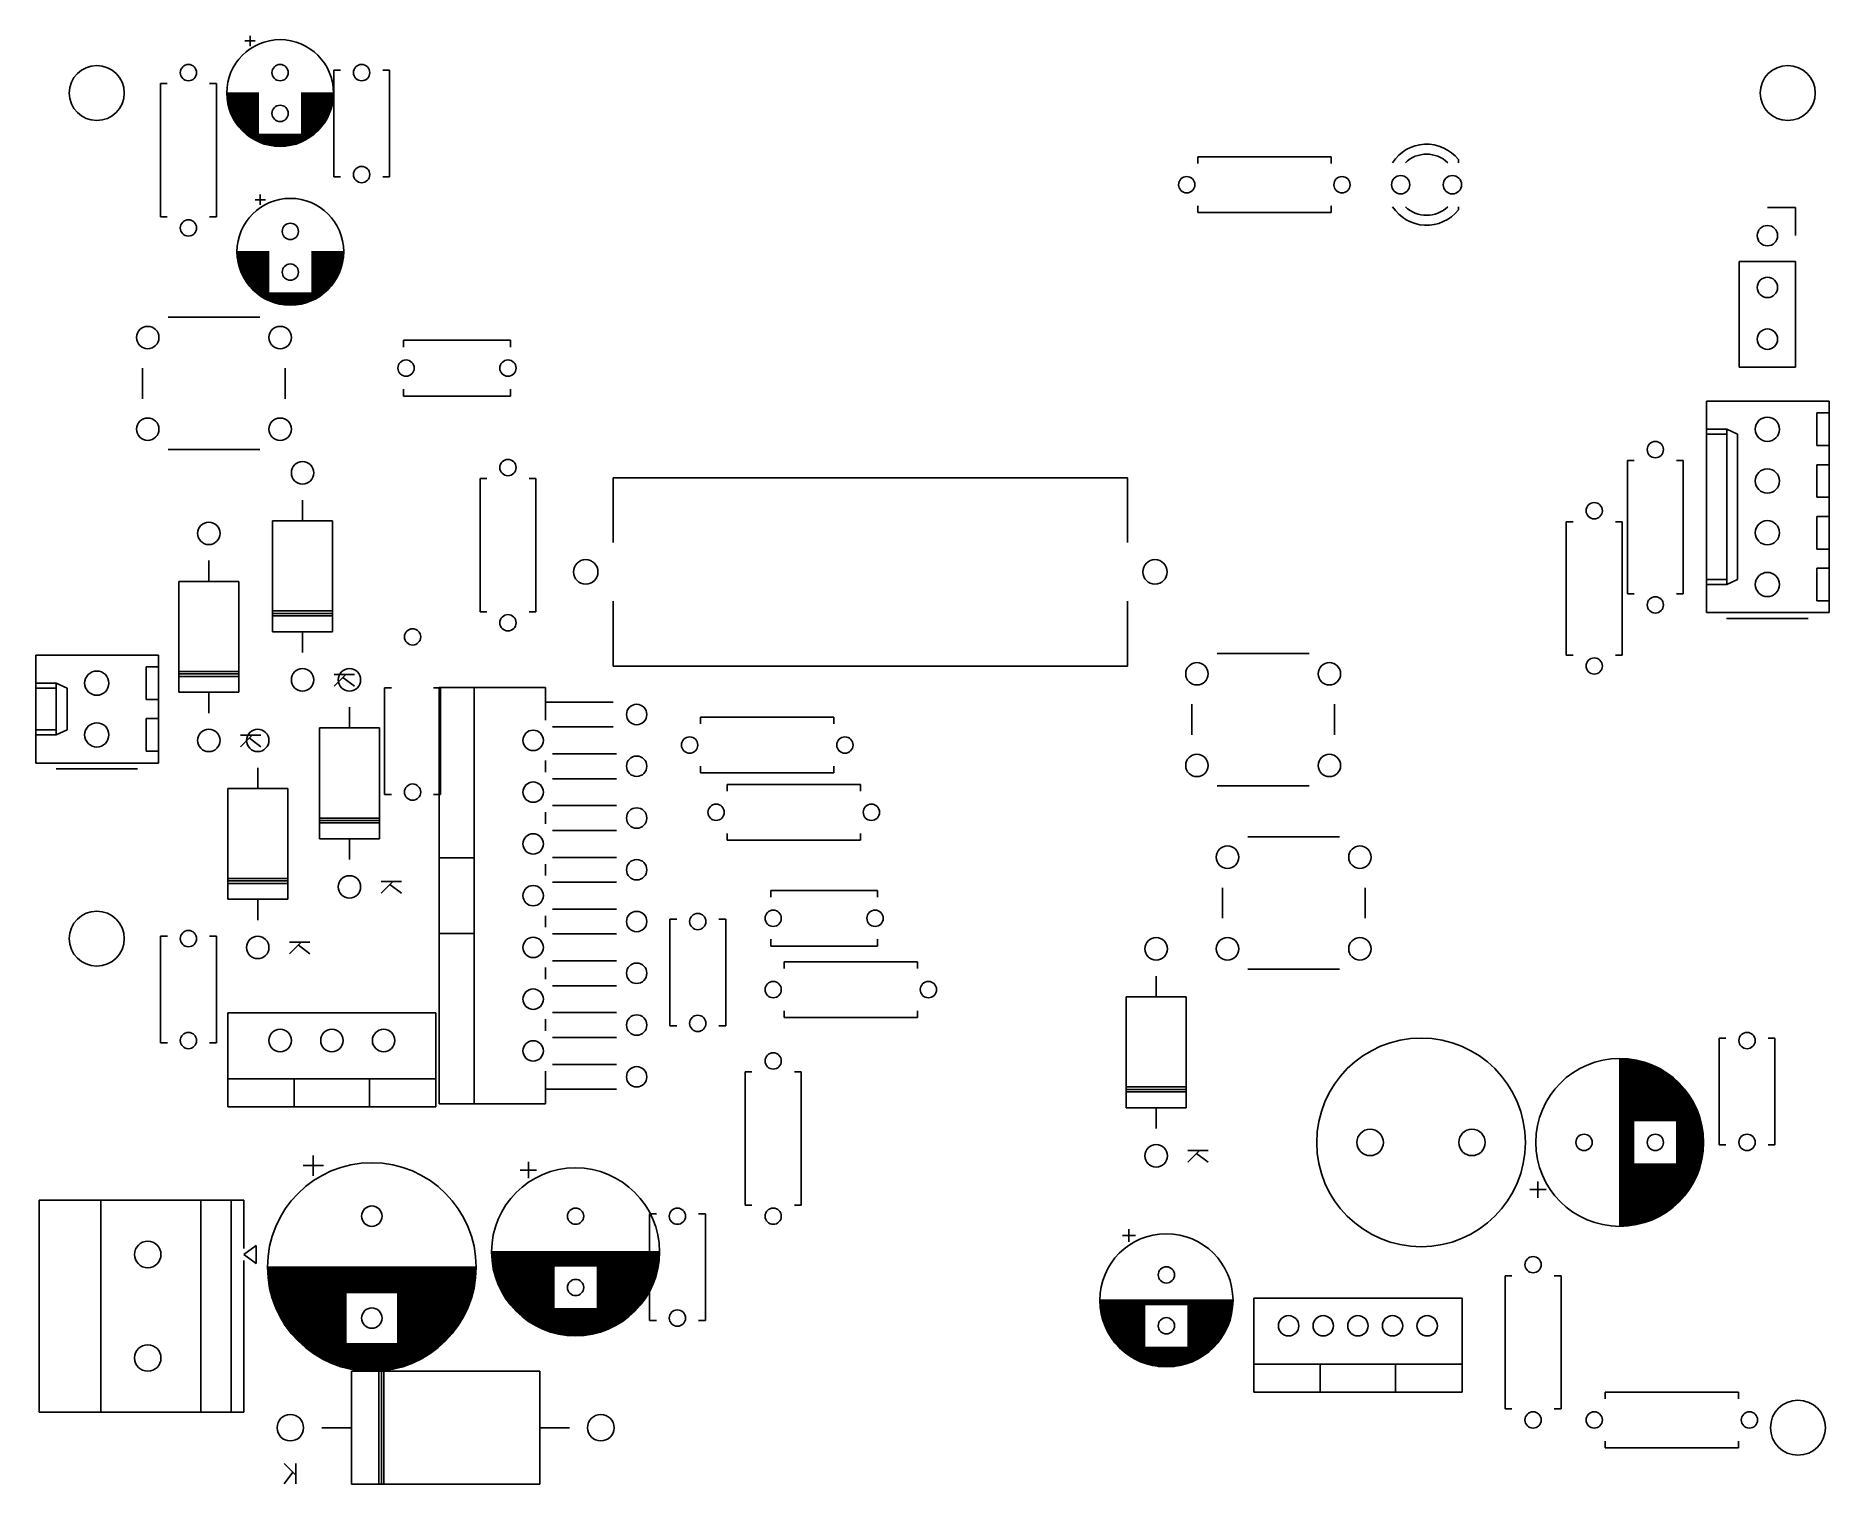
# Model space of a CAD drawing. Header units: millimetres. Extents: x 100.5 to 188.5, y -171.8 to -100.7.
import ezdxf

# ---------------------------------------------------------------- set-up
doc = ezdxf.new("R2010")
doc.units = ezdxf.units.MM
doc.layers.add('B.Silkscreen', color=254, linetype='CONTINUOUS', true_color=0xebdbb2)

msp = doc.modelspace()

# ---------------------------------------------------------------- linework, layer by layer
at = {"layer": 'B.Silkscreen', "linetype": 'CONTINUOUS'}
for p, q in [((110.775, -100.945), (111.275, -100.945)), ((111.025, -100.695), (111.025, -101.195)), ((115.13, -102.38), (115.13, -107.62)), ((115.467, -102.38), (115.13, -102.38)), ((117.87, -102.38), (117.533, -102.38)), ((117.87, -107.62), (117.87, -102.38)), ((106.63, -103.04), (106.63, -109.58)), ((106.96, -103.04), (106.63, -103.04)), ((109.04, -103.04), (109.37, -103.04)), ((109.37, -103.04), (109.37, -109.58)), ((109.92, -103.5), (111.46, -103.5)), ((109.92, -103.54), (111.46, -103.54)), ((109.921, -103.58), (111.46, -103.58)), ((109.923, -103.62), (111.46, -103.62)), ((109.925, -103.66), (111.46, -103.66)), ((109.928, -103.7), (111.46, -103.7)), ((109.931, -103.74), (111.46, -103.74)), ((109.935, -103.78), (111.46, -103.78)), ((109.94, -103.82), (111.46, -103.82)), ((109.945, -103.86), (111.46, -103.86)), ((113.54, -103.5), (115.08, -103.5)), ((113.54, -103.54), (115.08, -103.54)), ((113.54, -103.58), (115.079, -103.58)), ((113.54, -103.62), (115.077, -103.62)), ((113.54, -103.66), (115.075, -103.66)), ((113.54, -103.7), (115.072, -103.7)), ((113.54, -103.74), (115.069, -103.74)), ((113.54, -103.78), (115.065, -103.78)), ((113.54, -103.82), (115.06, -103.82)), ((113.54, -103.86), (115.055, -103.86)), ((109.951, -103.9), (111.46, -103.9)), ((109.957, -103.94), (111.46, -103.94)), ((109.964, -103.98), (111.46, -103.98)), ((109.972, -104.02), (111.46, -104.02)), ((109.981, -104.06), (111.46, -104.06)), ((109.99, -104.1), (111.46, -104.1)), ((109.999, -104.14), (111.46, -104.14)), ((110.01, -104.18), (111.46, -104.18)), ((110.021, -104.22), (111.46, -104.22)), ((110.033, -104.26), (111.46, -104.26)), ((110.045, -104.3), (111.46, -104.3)), ((110.058, -104.34), (111.46, -104.34)), ((110.072, -104.38), (111.46, -104.38)), ((110.087, -104.42), (111.46, -104.42)), ((110.102, -104.46), (111.46, -104.46)), ((110.118, -104.5), (111.46, -104.5)), ((110.135, -104.54), (111.46, -104.54)), ((110.153, -104.58), (111.46, -104.58)), ((110.171, -104.62), (111.46, -104.62)), ((110.191, -104.66), (111.46, -104.66)), ((110.211, -104.7), (111.46, -104.7)), ((110.232, -104.74), (111.46, -104.74)), ((113.54, -103.9), (115.049, -103.9)), ((113.54, -103.94), (115.043, -103.94)), ((113.54, -103.98), (115.036, -103.98)), ((113.54, -104.02), (115.028, -104.02)), ((113.54, -104.06), (115.019, -104.06)), ((113.54, -104.1), (115.01, -104.1)), ((113.54, -104.14), (115.001, -104.14)), ((113.54, -104.18), (114.99, -104.18)), ((113.54, -104.22), (114.979, -104.22)), ((113.54, -104.26), (114.967, -104.26)), ((113.54, -104.3), (114.955, -104.3)), ((113.54, -104.34), (114.942, -104.34)), ((113.54, -104.38), (114.928, -104.38)), ((113.54, -104.42), (114.913, -104.42)), ((113.54, -104.46), (114.898, -104.46)), ((113.54, -104.5), (114.882, -104.5)), ((113.54, -104.54), (114.865, -104.54)), ((113.54, -104.58), (114.847, -104.58)), ((113.54, -104.62), (114.829, -104.62)), ((113.54, -104.66), (114.809, -104.66)), ((113.54, -104.7), (114.789, -104.7)), ((113.54, -104.74), (114.768, -104.74)), ((110.254, -104.78), (111.46, -104.78)), ((110.277, -104.82), (111.46, -104.82)), ((110.301, -104.86), (111.46, -104.86)), ((110.325, -104.9), (111.46, -104.9)), ((110.351, -104.94), (111.46, -104.94)), ((110.378, -104.98), (111.46, -104.98)), ((110.406, -105.02), (111.46, -105.02)), ((110.435, -105.06), (111.46, -105.06)), ((110.465, -105.1), (111.46, -105.1)), ((110.497, -105.14), (111.46, -105.14)), ((110.53, -105.18), (111.46, -105.18)), ((110.564, -105.22), (111.46, -105.22)), ((110.599, -105.26), (111.46, -105.26)), ((110.636, -105.3), (111.46, -105.3)), ((110.675, -105.34), (111.46, -105.34)), ((110.715, -105.38), (111.46, -105.38)), ((110.757, -105.42), (111.46, -105.42)), ((110.801, -105.46), (111.46, -105.46)), ((110.848, -105.5), (111.46, -105.5)), ((110.896, -105.54), (114.104, -105.54)), ((110.947, -105.58), (114.053, -105.58)), ((111.001, -105.62), (113.999, -105.62)), ((113.54, -104.78), (114.746, -104.78)), ((113.54, -104.82), (114.723, -104.82)), ((113.54, -104.86), (114.699, -104.86)), ((113.54, -104.9), (114.675, -104.9)), ((113.54, -104.94), (114.649, -104.94)), ((113.54, -104.98), (114.622, -104.98)), ((113.54, -105.02), (114.594, -105.02)), ((113.54, -105.06), (114.565, -105.06)), ((113.54, -105.1), (114.535, -105.1)), ((113.54, -105.14), (114.503, -105.14)), ((113.54, -105.18), (114.47, -105.18)), ((113.54, -105.22), (114.436, -105.22)), ((113.54, -105.26), (114.401, -105.26)), ((113.54, -105.3), (114.364, -105.3)), ((113.54, -105.34), (114.325, -105.34)), ((113.54, -105.38), (114.285, -105.38)), ((113.54, -105.42), (114.243, -105.42)), ((113.54, -105.46), (114.199, -105.46)), ((113.54, -105.5), (114.152, -105.5)), ((111.057, -105.66), (113.943, -105.66)), ((111.117, -105.7), (113.883, -105.7)), ((111.181, -105.74), (113.819, -105.74)), ((111.249, -105.78), (113.751, -105.78)), ((111.323, -105.82), (113.677, -105.82)), ((111.402, -105.86), (113.598, -105.86)), ((111.489, -105.9), (113.511, -105.9)), ((111.586, -105.94), (113.414, -105.94)), ((111.695, -105.98), (113.305, -105.98)), ((111.823, -106.02), (113.177, -106.02)), ((111.983, -106.06), (113.017, -106.06)), ((112.217, -106.1), (112.783, -106.1)), ((157.54, -106.63), (164.08, -106.63)), ((157.54, -106.96), (157.54, -106.63)), ((164.08, -106.63), (164.08, -106.96)), ((170.33, -106.764), (170.33, -106.92)), ((115.13, -107.62), (115.467, -107.62)), ((117.533, -107.62), (117.87, -107.62)), ((111.275, -108.735), (111.775, -108.735)), ((111.525, -108.485), (111.525, -108.985)), ((157.54, -109.04), (157.54, -109.37)), ((164.08, -109.37), (164.08, -109.04)), ((170.33, -109.08), (170.33, -109.236)), ((186.88, -109.12), (185.5, -109.12)), ((186.88, -110.5), (186.88, -109.12)), ((106.63, -109.58), (106.96, -109.58)), ((109.37, -109.58), (109.04, -109.58)), ((157.54, -109.37), (164.08, -109.37)), ((110.42, -111.29), (111.96, -111.29)), ((110.42, -111.33), (111.96, -111.33)), ((110.421, -111.37), (111.96, -111.37)), ((110.423, -111.41), (111.96, -111.41)), ((110.425, -111.45), (111.96, -111.45)), ((110.428, -111.49), (111.96, -111.49)), ((110.431, -111.53), (111.96, -111.53)), ((110.435, -111.57), (111.96, -111.57)), ((110.44, -111.61), (111.96, -111.61)), ((110.445, -111.65), (111.96, -111.65)), ((110.451, -111.69), (111.96, -111.69)), ((110.457, -111.73), (111.96, -111.73)), ((110.464, -111.77), (111.96, -111.77)), ((114.04, -111.29), (115.58, -111.29)), ((114.04, -111.33), (115.58, -111.33)), ((114.04, -111.37), (115.579, -111.37)), ((114.04, -111.41), (115.577, -111.41)), ((114.04, -111.45), (115.575, -111.45)), ((114.04, -111.49), (115.572, -111.49)), ((114.04, -111.53), (115.569, -111.53)), ((114.04, -111.57), (115.565, -111.57)), ((114.04, -111.61), (115.56, -111.61)), ((114.04, -111.65), (115.555, -111.65)), ((114.04, -111.69), (115.549, -111.69)), ((114.04, -111.73), (115.543, -111.73)), ((114.04, -111.77), (115.536, -111.77)), ((184.12, -111.77), (184.12, -116.96)), ((186.88, -111.77), (184.12, -111.77)), ((186.88, -111.77), (186.88, -116.96)), ((110.472, -111.81), (111.96, -111.81)), ((110.481, -111.85), (111.96, -111.85)), ((110.49, -111.89), (111.96, -111.89)), ((110.499, -111.93), (111.96, -111.93)), ((110.51, -111.97), (111.96, -111.97)), ((110.521, -112.01), (111.96, -112.01)), ((110.533, -112.05), (111.96, -112.05)), ((110.545, -112.09), (111.96, -112.09)), ((110.558, -112.13), (111.96, -112.13)), ((110.572, -112.17), (111.96, -112.17)), ((110.587, -112.21), (111.96, -112.21)), ((110.602, -112.25), (111.96, -112.25)), ((110.618, -112.29), (111.96, -112.29)), ((110.635, -112.33), (111.96, -112.33)), ((110.653, -112.37), (111.96, -112.37)), ((110.671, -112.41), (111.96, -112.41)), ((110.691, -112.45), (111.96, -112.45)), ((110.711, -112.49), (111.96, -112.49)), ((110.732, -112.53), (111.96, -112.53)), ((110.754, -112.57), (111.96, -112.57)), ((110.777, -112.61), (111.96, -112.61)), ((110.801, -112.65), (111.96, -112.65)), ((114.04, -111.81), (115.528, -111.81)), ((114.04, -111.85), (115.519, -111.85)), ((114.04, -111.89), (115.51, -111.89)), ((114.04, -111.93), (115.501, -111.93)), ((114.04, -111.97), (115.49, -111.97)), ((114.04, -112.01), (115.479, -112.01)), ((114.04, -112.05), (115.467, -112.05)), ((114.04, -112.09), (115.455, -112.09)), ((114.04, -112.13), (115.442, -112.13)), ((114.04, -112.17), (115.428, -112.17)), ((114.04, -112.21), (115.413, -112.21)), ((114.04, -112.25), (115.398, -112.25)), ((114.04, -112.29), (115.382, -112.29)), ((114.04, -112.33), (115.365, -112.33)), ((114.04, -112.37), (115.347, -112.37)), ((114.04, -112.41), (115.329, -112.41)), ((114.04, -112.45), (115.309, -112.45)), ((114.04, -112.49), (115.289, -112.49)), ((114.04, -112.53), (115.268, -112.53)), ((114.04, -112.57), (115.246, -112.57)), ((114.04, -112.61), (115.223, -112.61)), ((114.04, -112.65), (115.199, -112.65)), ((110.825, -112.69), (111.96, -112.69)), ((110.851, -112.73), (111.96, -112.73)), ((110.878, -112.77), (111.96, -112.77)), ((110.906, -112.81), (111.96, -112.81)), ((110.935, -112.85), (111.96, -112.85)), ((110.965, -112.89), (111.96, -112.89)), ((110.997, -112.93), (111.96, -112.93)), ((111.03, -112.97), (111.96, -112.97)), ((111.064, -113.01), (111.96, -113.01)), ((111.099, -113.05), (111.96, -113.05)), ((111.136, -113.09), (111.96, -113.09)), ((111.175, -113.13), (111.96, -113.13)), ((111.215, -113.17), (111.96, -113.17)), ((111.257, -113.21), (111.96, -113.21)), ((111.301, -113.25), (111.96, -113.25)), ((111.348, -113.29), (111.96, -113.29)), ((111.396, -113.33), (114.604, -113.33)), ((111.447, -113.37), (114.553, -113.37)), ((111.501, -113.41), (114.499, -113.41)), ((111.557, -113.45), (114.443, -113.45)), ((111.617, -113.49), (114.383, -113.49)), ((111.681, -113.53), (114.319, -113.53)), ((114.04, -112.69), (115.175, -112.69)), ((114.04, -112.73), (115.149, -112.73)), ((114.04, -112.77), (115.122, -112.77)), ((114.04, -112.81), (115.094, -112.81)), ((114.04, -112.85), (115.065, -112.85)), ((114.04, -112.89), (115.035, -112.89)), ((114.04, -112.93), (115.003, -112.93)), ((114.04, -112.97), (114.97, -112.97)), ((114.04, -113.01), (114.936, -113.01)), ((114.04, -113.05), (114.901, -113.05)), ((114.04, -113.09), (114.864, -113.09)), ((114.04, -113.13), (114.825, -113.13)), ((114.04, -113.17), (114.785, -113.17)), ((114.04, -113.21), (114.743, -113.21)), ((114.04, -113.25), (114.699, -113.25)), ((114.04, -113.29), (114.652, -113.29)), ((111.749, -113.57), (114.251, -113.57)), ((111.823, -113.61), (114.177, -113.61)), ((111.902, -113.65), (114.098, -113.65)), ((111.989, -113.69), (114.011, -113.69)), ((112.086, -113.73), (113.914, -113.73)), ((112.195, -113.77), (113.805, -113.77)), ((112.323, -113.81), (113.677, -113.81)), ((112.483, -113.85), (113.517, -113.85)), ((112.717, -113.89), (113.283, -113.89)), ((107, -114.5), (111.5, -114.5)), ((118.56, -115.63), (118.56, -115.967)), ((123.8, -115.63), (118.56, -115.63)), ((123.8, -115.967), (123.8, -115.63)), ((105.75, -118.5), (105.75, -117)), ((112.75, -117), (112.75, -118.5)), ((186.88, -116.96), (184.12, -116.96)), ((118.56, -118.033), (118.56, -118.37)), ((118.56, -118.37), (123.8, -118.37)), ((123.8, -118.37), (123.8, -118.033)), ((182.51, -118.62), (188.53, -118.62)), ((182.51, -129), (182.51, -118.62)), ((188.53, -118.62), (188.53, -129)), ((187.93, -119.2), (188.53, -119.2)), ((187.93, -120.8), (187.93, -119.2)), ((183.51, -120), (182.51, -120)), ((182.51, -120.25), (183.51, -120.25)), ((183.51, -127.62), (183.51, -120)), ((184.04, -120.25), (183.51, -120)), ((184.04, -127.37), (184.04, -120.25)), ((111.5, -121), (107, -121)), ((188.53, -120.8), (187.93, -120.8)), ((178.63, -121.54), (178.96, -121.54)), ((178.63, -128.08), (178.63, -121.54)), ((181.37, -121.54), (181.04, -121.54)), ((181.37, -128.08), (181.37, -121.54)), ((187.93, -121.74), (188.53, -121.74)), ((187.93, -123.34), (187.93, -121.74)), ((122.31, -122.42), (122.31, -128.96)), ((122.64, -122.42), (122.31, -122.42)), ((124.72, -122.42), (125.05, -122.42)), ((125.05, -122.42), (125.05, -128.96)), ((128.85, -122.38), (154.09, -122.38)), ((128.85, -125.56), (128.85, -122.38)), ((154.09, -122.38), (154.09, -125.56)), ((113.6, -123.48), (113.6, -124.5)), ((188.53, -123.34), (187.93, -123.34)), ((112.13, -124.5), (115.07, -124.5)), ((112.13, -129.94), (112.13, -124.5)), ((115.07, -124.5), (115.07, -129.94)), ((175.63, -124.54), (175.96, -124.54)), ((175.63, -131.08), (175.63, -124.54)), ((178.37, -124.54), (178.04, -124.54)), ((178.37, -131.08), (178.37, -124.54)), ((187.93, -124.28), (188.53, -124.28)), ((187.93, -125.88), (187.93, -124.28)), ((109, -126.45), (109, -127.47)), ((188.53, -125.88), (187.93, -125.88)), ((107.53, -127.47), (110.47, -127.47)), ((107.53, -132.91), (107.53, -127.47)), ((110.47, -127.47), (110.47, -132.91)), ((182.51, -127.37), (183.51, -127.37)), ((182.51, -127.62), (183.51, -127.62)), ((183.51, -127.62), (184.04, -127.37)), ((187.93, -126.82), (188.53, -126.82)), ((187.93, -128.42), (187.93, -126.82)), ((128.85, -128.44), (128.85, -131.62)), ((154.09, -131.62), (154.09, -128.44)), ((178.96, -128.08), (178.63, -128.08)), ((181.04, -128.08), (181.37, -128.08)), ((188.53, -128.42), (187.93, -128.42)), ((115.07, -128.92), (112.13, -128.92)), ((115.07, -129.04), (112.13, -129.04)), ((115.07, -129.16), (112.13, -129.16)), ((122.31, -128.96), (122.64, -128.96)), ((125.05, -128.96), (124.72, -128.96)), ((188.53, -129), (182.51, -129)), ((187.5, -129.29), (183.5, -129.29)), ((115.07, -129.94), (112.13, -129.94)), ((113.6, -130.96), (113.6, -129.94)), ((100.51, -131.08), (106.53, -131.08)), ((100.51, -136.38), (100.51, -131.08)), ((106.53, -131.08), (106.53, -136.38)), ((158.5, -131), (163, -131)), ((175.96, -131.08), (175.63, -131.08)), ((178.04, -131.08), (178.37, -131.08)), ((105.93, -131.66), (106.53, -131.66)), ((105.93, -133.26), (105.93, -131.66)), ((110.47, -131.89), (107.53, -131.89)), ((110.47, -132.01), (107.53, -132.01)), ((128.85, -131.62), (154.09, -131.62)), ((101.51, -132.46), (100.51, -132.46)), ((100.51, -132.71), (101.51, -132.71)), ((101.51, -135), (101.51, -132.46)), ((102.04, -132.71), (101.51, -132.46)), ((102.04, -134.75), (102.04, -132.71)), ((110.47, -132.13), (107.53, -132.13)), ((110.47, -132.91), (107.53, -132.91)), ((109, -133.93), (109, -132.91)), ((116.155, -132.038), (115.155, -132.038)), ((115.155, -132.61), (115.726, -132.038)), ((116.155, -132.61), (115.583, -132.181)), ((117.63, -132.69), (117.63, -137.93)), ((117.967, -132.69), (117.63, -132.69)), ((120.37, -132.69), (120.033, -132.69)), ((120.31, -132.68), (120.31, -153.1)), ((125.53, -132.68), (120.31, -132.68)), ((120.37, -137.93), (120.37, -132.69)), ((122.02, -132.68), (122.02, -153.1)), ((125.53, -134.283), (125.53, -132.68)), ((106.53, -133.26), (105.93, -133.26)), ((115.9, -133.64), (115.9, -134.66)), ((125.53, -133.39), (128.84, -133.39)), ((157.25, -135), (157.25, -133.5)), ((164.25, -133.5), (164.25, -135)), ((105.93, -134.2), (106.53, -134.2)), ((105.93, -135.8), (105.93, -134.2)), ((114.43, -134.66), (117.37, -134.66)), ((114.43, -140.1), (114.43, -134.66)), ((117.37, -134.66), (117.37, -140.1)), ((125.874, -134.61), (128.84, -134.61)), ((133.14, -134.13), (139.68, -134.13)), ((133.14, -134.46), (133.14, -134.13)), ((139.68, -134.13), (139.68, -134.46)), ((100.51, -134.75), (101.51, -134.75)), ((100.51, -135), (101.51, -135)), ((101.51, -135), (102.04, -134.75)), ((111.555, -135.008), (110.555, -135.008)), ((110.555, -135.58), (111.126, -135.008)), ((111.555, -135.58), (110.983, -135.151)), ((106.53, -136.38), (100.51, -136.38)), ((106.53, -135.8), (105.93, -135.8)), ((125.53, -136.823), (125.53, -136.257)), ((125.874, -135.93), (129.013, -135.93)), ((105.5, -136.67), (101.5, -136.67)), ((111.4, -136.61), (111.4, -137.63)), ((125.874, -137.15), (129.013, -137.15)), ((133.14, -136.54), (133.14, -136.87)), ((133.14, -136.87), (139.68, -136.87)), ((139.68, -136.87), (139.68, -136.54)), ((109.93, -137.63), (112.87, -137.63)), ((109.93, -143.07), (109.93, -137.63)), ((112.87, -137.63), (112.87, -143.07)), ((117.63, -137.93), (117.967, -137.93)), ((120.033, -137.93), (120.37, -137.93)), ((134.44, -137.43), (140.98, -137.43)), ((134.44, -137.76), (134.44, -137.43)), ((140.98, -137.43), (140.98, -137.76)), ((163, -137.5), (158.5, -137.5)), ((125.53, -139.363), (125.53, -138.797)), ((125.874, -138.47), (129.013, -138.47)), ((117.37, -139.08), (114.43, -139.08)), ((117.37, -139.2), (114.43, -139.2)), ((117.37, -139.32), (114.43, -139.32)), ((125.874, -139.69), (129.013, -139.69)), ((134.44, -139.84), (134.44, -140.17)), ((140.98, -140.17), (140.98, -139.84)), ((117.37, -140.1), (114.43, -140.1)), ((115.9, -141.12), (115.9, -140.1)), ((134.44, -140.17), (140.98, -140.17)), ((160, -140), (164.5, -140)), ((120.31, -141.04), (122.02, -141.04)), ((125.53, -141.903), (125.53, -141.337)), ((125.874, -141.01), (129.013, -141.01)), ((112.87, -142.05), (109.93, -142.05)), ((112.87, -142.17), (109.93, -142.17)), ((112.87, -142.29), (109.93, -142.29)), ((118.455, -142.198), (117.455, -142.198)), ((117.455, -142.77), (118.026, -142.198)), ((118.455, -142.77), (117.883, -142.341)), ((125.874, -142.23), (129.013, -142.23)), ((158.75, -144), (158.75, -142.5)), ((165.75, -142.5), (165.75, -144)), ((112.87, -143.07), (109.93, -143.07)), ((111.4, -144.09), (111.4, -143.07)), ((136.58, -142.63), (136.58, -142.967)), ((141.82, -142.63), (136.58, -142.63)), ((141.82, -142.967), (141.82, -142.63)), ((125.53, -144.443), (125.53, -143.877)), ((125.874, -143.55), (129.013, -143.55)), ((131.63, -144.04), (131.63, -149.28)), ((131.967, -144.04), (131.63, -144.04)), ((134.37, -144.04), (134.033, -144.04)), ((134.37, -149.28), (134.37, -144.04)), ((106.63, -144.88), (106.63, -150.12)), ((106.967, -144.88), (106.63, -144.88)), ((109.37, -144.88), (109.033, -144.88)), ((109.37, -150.12), (109.37, -144.88)), ((113.955, -145.168), (112.955, -145.168)), ((112.955, -145.74), (113.526, -145.168)), ((120.31, -144.74), (122.02, -144.74)), ((125.874, -144.77), (129.013, -144.77)), ((136.58, -145.033), (136.58, -145.37)), ((141.82, -145.37), (141.82, -145.033)), ((113.955, -145.74), (113.383, -145.311)), ((125.874, -146.09), (129.013, -146.09)), ((136.58, -145.37), (141.82, -145.37)), ((125.53, -146.983), (125.53, -146.417)), ((137.24, -146.13), (143.78, -146.13)), ((137.24, -146.46), (137.24, -146.13)), ((143.78, -146.13), (143.78, -146.46)), ((155.5, -146.84), (155.5, -147.86)), ((164.5, -146.5), (160, -146.5)), ((125.874, -147.31), (129.013, -147.31)), ((154.03, -147.86), (156.97, -147.86)), ((154.03, -153.3), (154.03, -147.86)), ((156.97, -147.86), (156.97, -153.3)), ((109.93, -148.64), (109.93, -153.26)), ((120.15, -148.64), (109.93, -148.64)), ((120.15, -153.26), (120.15, -148.64)), ((125.874, -148.63), (129.013, -148.63)), ((137.24, -148.54), (137.24, -148.87)), ((143.78, -148.87), (143.78, -148.54)), ((125.53, -149.523), (125.53, -148.957)), ((131.63, -149.28), (131.967, -149.28)), ((134.033, -149.28), (134.37, -149.28)), ((137.24, -148.87), (143.78, -148.87)), ((106.63, -150.12), (106.967, -150.12)), ((109.033, -150.12), (109.37, -150.12)), ((125.874, -149.85), (129.013, -149.85)), ((183.13, -149.88), (183.13, -155.12)), ((183.467, -149.88), (183.13, -149.88)), ((185.87, -149.88), (185.533, -149.88)), ((185.87, -155.12), (185.87, -149.88)), ((125.874, -151.17), (129.013, -151.17)), ((178.25, -159.08), (178.25, -150.92)), ((178.29, -159.08), (178.29, -150.92)), ((178.33, -159.079), (178.33, -150.921)), ((178.37, -159.078), (178.37, -150.922)), ((178.41, -159.077), (178.41, -150.923)), ((178.45, -159.075), (178.45, -150.925)), ((178.49, -159.073), (178.49, -150.927)), ((178.53, -159.07), (178.53, -150.93)), ((178.57, -159.068), (178.57, -150.932)), ((178.61, -159.064), (178.61, -150.936)), ((178.65, -159.061), (178.65, -150.939)), ((178.69, -159.056), (178.69, -150.944)), ((178.73, -159.052), (178.73, -150.948)), ((178.77, -159.047), (178.77, -150.953)), ((178.81, -159.042), (178.81, -150.958)), ((178.85, -159.036), (178.85, -150.964)), ((178.89, -159.03), (178.89, -150.97)), ((178.93, -159.023), (178.93, -150.977)), ((178.97, -153.96), (178.97, -150.983)), ((179.01, -153.96), (179.01, -150.991)), ((179.05, -153.96), (179.05, -150.998)), ((179.09, -153.96), (179.09, -151.007)), ((179.13, -153.96), (179.13, -151.015)), ((179.17, -153.96), (179.17, -151.024)), ((179.21, -153.96), (179.21, -151.033)), ((179.25, -153.96), (179.25, -151.043)), ((179.29, -153.96), (179.29, -151.053)), ((179.33, -153.96), (179.33, -151.064)), ((179.37, -153.96), (179.37, -151.075)), ((179.41, -153.96), (179.41, -151.087)), ((179.45, -153.96), (179.45, -151.099)), ((179.49, -153.96), (179.49, -151.111)), ((179.53, -153.96), (179.53, -151.124)), ((179.57, -153.96), (179.57, -151.137)), ((179.61, -153.96), (179.61, -151.151)), ((179.65, -153.96), (179.65, -151.165)), ((179.69, -153.96), (179.69, -151.18)), ((179.73, -153.96), (179.73, -151.195)), ((179.77, -153.96), (179.77, -151.211)), ((179.81, -153.96), (179.81, -151.227)), ((179.85, -153.96), (179.85, -151.243)), ((179.89, -153.96), (179.89, -151.26)), ((179.93, -153.96), (179.93, -151.278)), ((179.97, -153.96), (179.97, -151.296)), ((180.01, -153.96), (180.01, -151.315)), ((180.05, -153.96), (180.05, -151.334)), ((180.09, -153.96), (180.09, -151.354)), ((180.13, -153.96), (180.13, -151.374)), ((109.93, -151.88), (120.15, -151.88)), ((113.19, -153.26), (113.19, -151.88)), ((116.89, -153.26), (116.89, -151.88)), ((125.53, -153.1), (125.53, -151.497)), ((135.33, -151.54), (135.66, -151.54)), ((135.33, -158.08), (135.33, -151.54)), ((138.07, -151.54), (137.74, -151.54)), ((138.07, -158.08), (138.07, -151.54)), ((180.17, -153.96), (180.17, -151.395)), ((180.21, -153.96), (180.21, -151.416)), ((180.25, -153.96), (180.25, -151.438)), ((180.29, -153.96), (180.29, -151.461)), ((180.33, -153.96), (180.33, -151.484)), ((180.37, -153.96), (180.37, -151.507)), ((180.41, -153.96), (180.41, -151.532)), ((180.45, -153.96), (180.45, -151.557)), ((180.49, -153.96), (180.49, -151.582)), ((180.53, -153.96), (180.53, -151.608)), ((180.57, -153.96), (180.57, -151.635)), ((180.61, -153.96), (180.61, -151.663)), ((180.65, -153.96), (180.65, -151.691)), ((180.69, -153.96), (180.69, -151.72)), ((180.73, -153.96), (180.73, -151.75)), ((180.77, -153.96), (180.77, -151.781)), ((180.81, -153.96), (180.81, -151.812)), ((180.85, -153.96), (180.85, -151.844)), ((180.89, -153.96), (180.89, -151.877)), ((180.93, -153.96), (180.93, -151.911)), ((180.97, -153.96), (180.97, -151.945)), ((181.01, -153.96), (181.01, -151.981)), ((181.05, -157.982), (181.05, -152.018)), ((181.09, -157.945), (181.09, -152.055)), ((181.13, -157.906), (181.13, -152.094)), ((181.17, -157.867), (181.17, -152.133)), ((181.21, -157.826), (181.21, -152.174)), ((181.25, -157.784), (181.25, -152.216)), ((181.29, -157.741), (181.29, -152.259)), ((120.31, -153.1), (125.53, -153.1)), ((125.53, -152.39), (129.013, -152.39)), ((156.97, -152.28), (154.03, -152.28)), ((156.97, -152.4), (154.03, -152.4)), ((156.97, -152.52), (154.03, -152.52)), ((181.33, -157.696), (181.33, -152.304)), ((181.37, -157.651), (181.37, -152.349)), ((181.41, -157.604), (181.41, -152.396)), ((181.45, -157.555), (181.45, -152.445)), ((181.49, -157.505), (181.49, -152.495)), ((181.53, -157.453), (181.53, -152.547)), ((181.57, -157.4), (181.57, -152.6)), ((181.61, -157.344), (181.61, -152.656)), ((181.65, -157.287), (181.65, -152.713)), ((181.69, -157.227), (181.69, -152.773)), ((181.73, -157.165), (181.73, -152.835)), ((181.77, -157.101), (181.77, -152.899)), ((181.81, -157.034), (181.81, -152.966)), ((181.85, -156.964), (181.85, -153.036)), ((181.89, -156.89), (181.89, -153.11)), ((109.93, -153.26), (120.15, -153.26)), ((156.97, -153.3), (154.03, -153.3)), ((155.5, -154.32), (155.5, -153.3)), ((181.93, -156.813), (181.93, -153.187)), ((181.97, -156.731), (181.97, -153.269)), ((182.01, -156.644), (182.01, -153.356)), ((182.05, -156.552), (182.05, -153.448)), ((182.09, -156.453), (182.09, -153.547)), ((182.13, -156.346), (182.13, -153.654)), ((182.17, -156.228), (182.17, -153.772)), ((182.21, -156.097), (182.21, -153.903)), ((182.25, -155.947), (182.25, -154.053)), ((182.29, -155.768), (182.29, -154.232)), ((182.33, -155.533), (182.33, -154.467)), ((114.125, -155.64), (114.125, -156.64)), ((158.055, -155.398), (157.055, -155.398)), ((157.055, -155.97), (157.626, -155.398)), ((158.055, -155.97), (157.483, -155.541)), ((183.13, -155.12), (183.467, -155.12)), ((185.533, -155.12), (185.87, -155.12)), ((113.625, -156.14), (114.625, -156.14)), ((124.285, -156.36), (125.085, -156.36)), ((124.685, -155.96), (124.685, -156.76)), ((178.97, -159.017), (178.97, -156.04)), ((179.01, -159.009), (179.01, -156.04)), ((179.05, -159.002), (179.05, -156.04)), ((179.09, -158.993), (179.09, -156.04)), ((179.13, -158.985), (179.13, -156.04)), ((179.17, -158.976), (179.17, -156.04)), ((179.21, -158.967), (179.21, -156.04)), ((179.25, -158.957), (179.25, -156.04)), ((179.29, -158.947), (179.29, -156.04)), ((179.33, -158.936), (179.33, -156.04)), ((179.37, -158.925), (179.37, -156.04)), ((179.41, -158.913), (179.41, -156.04)), ((179.45, -158.901), (179.45, -156.04)), ((179.49, -158.889), (179.49, -156.04)), ((179.53, -158.876), (179.53, -156.04)), ((179.57, -158.863), (179.57, -156.04)), ((179.61, -158.849), (179.61, -156.04)), ((179.65, -158.835), (179.65, -156.04)), ((179.69, -158.82), (179.69, -156.04)), ((179.73, -158.805), (179.73, -156.04)), ((179.77, -158.789), (179.77, -156.04)), ((179.81, -158.773), (179.81, -156.04)), ((179.85, -158.757), (179.85, -156.04)), ((179.89, -158.74), (179.89, -156.04)), ((179.93, -158.722), (179.93, -156.04)), ((179.97, -158.704), (179.97, -156.04)), ((180.01, -158.685), (180.01, -156.04)), ((180.05, -158.666), (180.05, -156.04)), ((180.09, -158.646), (180.09, -156.04)), ((180.13, -158.626), (180.13, -156.04)), ((180.17, -158.605), (180.17, -156.04)), ((180.21, -158.584), (180.21, -156.04)), ((180.25, -158.562), (180.25, -156.04)), ((180.29, -158.539), (180.29, -156.04)), ((180.33, -158.516), (180.33, -156.04)), ((180.37, -158.493), (180.37, -156.04)), ((180.41, -158.468), (180.41, -156.04)), ((180.45, -158.443), (180.45, -156.04)), ((180.49, -158.418), (180.49, -156.04)), ((180.53, -158.392), (180.53, -156.04)), ((180.57, -158.365), (180.57, -156.04)), ((180.61, -158.337), (180.61, -156.04)), ((180.65, -158.309), (180.65, -156.04)), ((180.69, -158.28), (180.69, -156.04)), ((180.73, -158.25), (180.73, -156.04)), ((180.77, -158.219), (180.77, -156.04)), ((180.81, -158.188), (180.81, -156.04)), ((180.85, -158.156), (180.85, -156.04)), ((180.89, -158.123), (180.89, -156.04)), ((180.93, -158.089), (180.93, -156.04)), ((180.97, -158.055), (180.97, -156.04)), ((181.01, -158.019), (181.01, -156.04)), ((173.84, -157.315), (174.64, -157.315)), ((174.24, -157.715), (174.24, -156.915)), ((100.68, -157.84), (100.68, -168.24)), ((110.72, -157.84), (100.68, -157.84)), ((103.7, -157.84), (103.7, -168.24)), ((108.6, -157.84), (108.6, -168.24)), ((110.1, -157.84), (110.1, -168.24)), ((110.72, -160.2), (110.72, -157.84)), ((135.66, -158.08), (135.33, -158.08)), ((137.74, -158.08), (138.07, -158.08)), ((130.63, -158.5), (130.63, -163.74)), ((130.967, -158.5), (130.63, -158.5)), ((133.37, -158.5), (133.033, -158.5)), ((133.37, -163.74), (133.37, -158.5)), ((154.161, -159.25), (154.161, -159.88)), ((111.33, -160.06), (110.72, -160.5)), ((110.72, -160.5), (111.33, -160.06)), ((111.33, -160.94), (111.33, -160.06)), ((111.33, -160.06), (111.33, -160.94)), ((153.846, -159.565), (154.476, -159.565)), ((110.72, -160.5), (111.33, -160.94)), ((111.33, -160.94), (110.72, -160.5)), ((110.72, -168.24), (110.72, -160.8)), ((122.92, -160.37), (131.08, -160.37)), ((122.92, -160.41), (131.08, -160.41)), ((122.921, -160.45), (131.079, -160.45)), ((122.922, -160.49), (131.078, -160.49)), ((122.923, -160.53), (131.077, -160.53)), ((122.925, -160.57), (131.075, -160.57)), ((122.927, -160.61), (131.073, -160.61)), ((122.93, -160.65), (131.07, -160.65)), ((122.932, -160.69), (131.068, -160.69)), ((122.936, -160.73), (131.064, -160.73)), ((122.939, -160.77), (131.061, -160.77)), ((122.944, -160.81), (131.056, -160.81)), ((122.948, -160.85), (131.052, -160.85)), ((122.953, -160.89), (131.047, -160.89)), ((122.958, -160.93), (131.042, -160.93)), ((122.964, -160.97), (131.036, -160.97)), ((122.97, -161.01), (131.03, -161.01)), ((122.977, -161.05), (131.023, -161.05)), ((111.92, -161.12), (122.08, -161.12)), ((111.92, -161.16), (122.08, -161.16)), ((111.921, -161.2), (122.079, -161.2)), ((111.921, -161.24), (122.079, -161.24)), ((111.923, -161.28), (122.077, -161.28)), ((111.924, -161.32), (122.076, -161.32)), ((111.926, -161.36), (122.074, -161.36)), ((111.928, -161.4), (122.072, -161.4)), ((111.93, -161.44), (122.07, -161.44)), ((111.933, -161.48), (122.067, -161.48)), ((111.936, -161.52), (122.064, -161.52)), ((111.939, -161.56), (122.061, -161.56)), ((111.943, -161.6), (122.057, -161.6)), ((111.946, -161.64), (122.054, -161.64)), ((111.951, -161.68), (122.049, -161.68)), ((111.955, -161.72), (122.045, -161.72)), ((111.96, -161.76), (122.04, -161.76)), ((111.965, -161.8), (122.035, -161.8)), ((111.971, -161.84), (122.029, -161.84)), ((111.977, -161.88), (122.023, -161.88)), ((111.983, -161.92), (122.017, -161.92)), ((122.983, -161.09), (125.96, -161.09)), ((122.991, -161.13), (125.96, -161.13)), ((122.998, -161.17), (125.96, -161.17)), ((123.007, -161.21), (125.96, -161.21)), ((123.015, -161.25), (125.96, -161.25)), ((123.024, -161.29), (125.96, -161.29)), ((123.033, -161.33), (125.96, -161.33)), ((123.043, -161.37), (125.96, -161.37)), ((123.053, -161.41), (125.96, -161.41)), ((123.064, -161.45), (125.96, -161.45)), ((123.075, -161.49), (125.96, -161.49)), ((123.087, -161.53), (125.96, -161.53)), ((123.099, -161.57), (125.96, -161.57)), ((123.111, -161.61), (125.96, -161.61)), ((123.124, -161.65), (125.96, -161.65)), ((123.137, -161.69), (125.96, -161.69)), ((123.151, -161.73), (125.96, -161.73)), ((123.165, -161.77), (125.96, -161.77)), ((123.18, -161.81), (125.96, -161.81)), ((123.195, -161.85), (125.96, -161.85)), ((123.211, -161.89), (125.96, -161.89)), ((123.227, -161.93), (125.96, -161.93)), ((128.04, -161.09), (131.017, -161.09)), ((128.04, -161.13), (131.009, -161.13)), ((128.04, -161.17), (131.002, -161.17)), ((128.04, -161.21), (130.993, -161.21)), ((128.04, -161.25), (130.985, -161.25)), ((128.04, -161.29), (130.976, -161.29)), ((128.04, -161.33), (130.967, -161.33)), ((128.04, -161.37), (130.957, -161.37)), ((128.04, -161.41), (130.947, -161.41)), ((128.04, -161.45), (130.936, -161.45)), ((128.04, -161.49), (130.925, -161.49)), ((128.04, -161.53), (130.913, -161.53)), ((128.04, -161.57), (130.901, -161.57)), ((128.04, -161.61), (130.889, -161.61)), ((128.04, -161.65), (130.876, -161.65)), ((128.04, -161.69), (130.863, -161.69)), ((128.04, -161.73), (130.849, -161.73)), ((128.04, -161.77), (130.835, -161.77)), ((128.04, -161.81), (130.82, -161.81)), ((128.04, -161.85), (130.805, -161.85)), ((128.04, -161.89), (130.789, -161.89)), ((128.04, -161.93), (130.773, -161.93)), ((172.63, -161.54), (172.63, -168.08)), ((172.96, -161.54), (172.63, -161.54)), ((175.04, -161.54), (175.37, -161.54)), ((175.37, -161.54), (175.37, -168.08)), ((111.989, -161.96), (122.011, -161.96)), ((111.996, -162), (122.004, -162)), ((112.003, -162.04), (121.997, -162.04)), ((112.011, -162.08), (121.989, -162.08)), ((112.019, -162.12), (121.981, -162.12)), ((112.027, -162.16), (121.973, -162.16)), ((112.035, -162.2), (121.965, -162.2)), ((112.044, -162.24), (121.956, -162.24)), ((112.053, -162.28), (121.947, -162.28)), ((112.063, -162.32), (121.937, -162.32)), ((112.072, -162.36), (121.928, -162.36)), ((112.083, -162.4), (115.76, -162.4)), ((112.093, -162.44), (115.76, -162.44)), ((112.104, -162.48), (115.76, -162.48)), ((112.115, -162.52), (115.76, -162.52)), ((112.127, -162.56), (115.76, -162.56)), ((112.139, -162.6), (115.76, -162.6)), ((112.151, -162.64), (115.76, -162.64)), ((112.163, -162.68), (115.76, -162.68)), ((112.176, -162.72), (115.76, -162.72)), ((112.19, -162.76), (115.76, -162.76)), ((112.203, -162.8), (115.76, -162.8)), ((118.24, -162.4), (121.917, -162.4)), ((118.24, -162.44), (121.907, -162.44)), ((118.24, -162.48), (121.896, -162.48)), ((118.24, -162.52), (121.885, -162.52)), ((118.24, -162.56), (121.873, -162.56)), ((118.24, -162.6), (121.861, -162.6)), ((118.24, -162.64), (121.849, -162.64)), ((118.24, -162.68), (121.837, -162.68)), ((118.24, -162.72), (121.824, -162.72)), ((118.24, -162.76), (121.81, -162.76)), ((118.24, -162.8), (121.797, -162.8)), ((123.243, -161.97), (125.96, -161.97)), ((123.26, -162.01), (125.96, -162.01)), ((123.278, -162.05), (125.96, -162.05)), ((123.296, -162.09), (125.96, -162.09)), ((123.315, -162.13), (125.96, -162.13)), ((123.334, -162.17), (125.96, -162.17)), ((123.354, -162.21), (125.96, -162.21)), ((123.374, -162.25), (125.96, -162.25)), ((123.395, -162.29), (125.96, -162.29)), ((123.416, -162.33), (125.96, -162.33)), ((123.438, -162.37), (125.96, -162.37)), ((123.461, -162.41), (125.96, -162.41)), ((123.484, -162.45), (125.96, -162.45)), ((123.507, -162.49), (125.96, -162.49)), ((123.532, -162.53), (125.96, -162.53)), ((123.557, -162.57), (125.96, -162.57)), ((123.582, -162.61), (125.96, -162.61)), ((123.608, -162.65), (125.96, -162.65)), ((123.635, -162.69), (125.96, -162.69)), ((123.663, -162.73), (125.96, -162.73)), ((123.691, -162.77), (125.96, -162.77)), ((123.72, -162.81), (125.96, -162.81)), ((128.04, -161.97), (130.757, -161.97)), ((128.04, -162.01), (130.74, -162.01)), ((128.04, -162.05), (130.722, -162.05)), ((128.04, -162.09), (130.704, -162.09)), ((128.04, -162.13), (130.685, -162.13)), ((128.04, -162.17), (130.666, -162.17)), ((128.04, -162.21), (130.646, -162.21)), ((128.04, -162.25), (130.626, -162.25)), ((128.04, -162.29), (130.605, -162.29)), ((128.04, -162.33), (130.584, -162.33)), ((128.04, -162.37), (130.562, -162.37)), ((128.04, -162.41), (130.539, -162.41)), ((128.04, -162.45), (130.516, -162.45)), ((128.04, -162.49), (130.493, -162.49)), ((128.04, -162.53), (130.468, -162.53)), ((128.04, -162.57), (130.443, -162.57)), ((128.04, -162.61), (130.418, -162.61)), ((128.04, -162.65), (130.392, -162.65)), ((128.04, -162.69), (130.365, -162.69)), ((128.04, -162.73), (130.337, -162.73)), ((128.04, -162.77), (130.309, -162.77)), ((128.04, -162.81), (130.28, -162.81)), ((152.77, -162.75), (159.23, -162.75)), ((152.77, -162.79), (159.23, -162.79)), ((152.771, -162.83), (159.229, -162.83)), ((160.29, -162.64), (160.29, -167.26)), ((170.51, -162.64), (160.29, -162.64)), ((170.51, -167.26), (170.51, -162.64)), ((112.218, -162.84), (115.76, -162.84)), ((112.232, -162.88), (115.76, -162.88)), ((112.247, -162.92), (115.76, -162.92)), ((112.262, -162.96), (115.76, -162.96)), ((112.278, -163), (115.76, -163)), ((112.294, -163.04), (115.76, -163.04)), ((112.31, -163.08), (115.76, -163.08)), ((112.327, -163.12), (115.76, -163.12)), ((112.344, -163.16), (115.76, -163.16)), ((112.362, -163.2), (115.76, -163.2)), ((112.38, -163.24), (115.76, -163.24)), ((112.398, -163.28), (115.76, -163.28)), ((112.417, -163.32), (115.76, -163.32)), ((112.436, -163.36), (115.76, -163.36)), ((112.456, -163.4), (115.76, -163.4)), ((112.476, -163.44), (115.76, -163.44)), ((112.496, -163.48), (115.76, -163.48)), ((112.517, -163.52), (115.76, -163.52)), ((112.539, -163.56), (115.76, -163.56)), ((112.561, -163.6), (115.76, -163.6)), ((112.583, -163.64), (115.76, -163.64)), ((112.606, -163.68), (115.76, -163.68)), ((118.24, -162.84), (121.782, -162.84)), ((118.24, -162.88), (121.768, -162.88)), ((118.24, -162.92), (121.753, -162.92)), ((118.24, -162.96), (121.738, -162.96)), ((118.24, -163), (121.722, -163)), ((118.24, -163.04), (121.706, -163.04)), ((118.24, -163.08), (121.69, -163.08)), ((118.24, -163.12), (121.673, -163.12)), ((118.24, -163.16), (121.656, -163.16)), ((118.24, -163.2), (121.638, -163.2)), ((118.24, -163.24), (121.62, -163.24)), ((118.24, -163.28), (121.602, -163.28)), ((118.24, -163.32), (121.583, -163.32)), ((118.24, -163.36), (121.564, -163.36)), ((118.24, -163.4), (121.544, -163.4)), ((118.24, -163.44), (121.524, -163.44)), ((118.24, -163.48), (121.504, -163.48)), ((118.24, -163.52), (121.483, -163.52)), ((118.24, -163.56), (121.461, -163.56)), ((118.24, -163.6), (121.439, -163.6)), ((118.24, -163.64), (121.417, -163.64)), ((118.24, -163.68), (121.394, -163.68)), ((123.75, -162.85), (125.96, -162.85)), ((123.781, -162.89), (125.96, -162.89)), ((123.812, -162.93), (125.96, -162.93)), ((123.844, -162.97), (125.96, -162.97)), ((123.877, -163.01), (125.96, -163.01)), ((123.911, -163.05), (125.96, -163.05)), ((123.945, -163.09), (125.96, -163.09)), ((123.981, -163.13), (125.96, -163.13)), ((124.018, -163.17), (129.982, -163.17)), ((124.055, -163.21), (129.945, -163.21)), ((124.094, -163.25), (129.906, -163.25)), ((124.133, -163.29), (129.867, -163.29)), ((124.174, -163.33), (129.826, -163.33)), ((124.216, -163.37), (129.784, -163.37)), ((124.259, -163.41), (129.741, -163.41)), ((124.304, -163.45), (129.696, -163.45)), ((124.349, -163.49), (129.651, -163.49)), ((124.396, -163.53), (129.604, -163.53)), ((124.445, -163.57), (129.555, -163.57)), ((124.495, -163.61), (129.505, -163.61)), ((124.547, -163.65), (129.453, -163.65)), ((124.6, -163.69), (129.4, -163.69)), ((128.04, -162.85), (130.25, -162.85)), ((128.04, -162.89), (130.219, -162.89)), ((128.04, -162.93), (130.188, -162.93)), ((128.04, -162.97), (130.156, -162.97)), ((128.04, -163.01), (130.123, -163.01)), ((128.04, -163.05), (130.089, -163.05)), ((128.04, -163.09), (130.055, -163.09)), ((128.04, -163.13), (130.019, -163.13)), ((152.772, -162.87), (159.228, -162.87)), ((152.774, -162.91), (159.226, -162.91)), ((152.776, -162.95), (159.224, -162.95)), ((152.779, -162.99), (154.96, -162.99)), ((152.782, -163.03), (154.96, -163.03)), ((152.786, -163.07), (154.96, -163.07)), ((152.79, -163.11), (154.96, -163.11)), ((152.795, -163.15), (154.96, -163.15)), ((152.8, -163.19), (154.96, -163.19)), ((152.805, -163.23), (154.96, -163.23)), ((152.812, -163.27), (154.96, -163.27)), ((152.818, -163.31), (154.96, -163.31)), ((152.826, -163.35), (154.96, -163.35)), ((152.833, -163.39), (154.96, -163.39)), ((152.841, -163.43), (154.96, -163.43)), ((152.85, -163.47), (154.96, -163.47)), ((152.86, -163.51), (154.96, -163.51)), ((152.869, -163.55), (154.96, -163.55)), ((152.88, -163.59), (154.96, -163.59)), ((152.891, -163.63), (154.96, -163.63)), ((152.902, -163.67), (154.96, -163.67)), ((152.914, -163.71), (154.96, -163.71)), ((157.04, -162.99), (159.221, -162.99)), ((157.04, -163.03), (159.218, -163.03)), ((157.04, -163.07), (159.214, -163.07)), ((157.04, -163.11), (159.21, -163.11)), ((157.04, -163.15), (159.205, -163.15)), ((157.04, -163.19), (159.2, -163.19)), ((157.04, -163.23), (159.195, -163.23)), ((157.04, -163.27), (159.188, -163.27)), ((157.04, -163.31), (159.182, -163.31)), ((157.04, -163.35), (159.174, -163.35)), ((157.04, -163.39), (159.167, -163.39)), ((157.04, -163.43), (159.159, -163.43)), ((157.04, -163.47), (159.15, -163.47)), ((157.04, -163.51), (159.14, -163.51)), ((157.04, -163.55), (159.131, -163.55)), ((157.04, -163.59), (159.12, -163.59)), ((157.04, -163.63), (159.109, -163.63)), ((157.04, -163.67), (159.098, -163.67)), ((157.04, -163.71), (159.086, -163.71)), ((112.629, -163.72), (115.76, -163.72)), ((112.653, -163.76), (115.76, -163.76)), ((112.677, -163.8), (115.76, -163.8)), ((112.702, -163.84), (115.76, -163.84)), ((112.728, -163.88), (115.76, -163.88)), ((112.753, -163.92), (115.76, -163.92)), ((112.78, -163.96), (115.76, -163.96)), ((112.807, -164), (115.76, -164)), ((112.834, -164.04), (115.76, -164.04)), ((112.862, -164.08), (115.76, -164.08)), ((112.891, -164.12), (115.76, -164.12)), ((112.92, -164.16), (115.76, -164.16)), ((112.95, -164.2), (115.76, -164.2)), ((112.98, -164.24), (115.76, -164.24)), ((113.012, -164.28), (115.76, -164.28)), ((113.043, -164.32), (115.76, -164.32)), ((113.076, -164.36), (115.76, -164.36)), ((113.109, -164.4), (115.76, -164.4)), ((113.142, -164.44), (115.76, -164.44)), ((113.177, -164.48), (115.76, -164.48)), ((113.212, -164.52), (115.76, -164.52)), ((113.248, -164.56), (115.76, -164.56)), ((118.24, -163.72), (121.371, -163.72)), ((118.24, -163.76), (121.347, -163.76)), ((118.24, -163.8), (121.323, -163.8)), ((118.24, -163.84), (121.298, -163.84)), ((118.24, -163.88), (121.272, -163.88)), ((118.24, -163.92), (121.247, -163.92)), ((118.24, -163.96), (121.22, -163.96)), ((118.24, -164), (121.193, -164)), ((118.24, -164.04), (121.166, -164.04)), ((118.24, -164.08), (121.138, -164.08)), ((118.24, -164.12), (121.109, -164.12)), ((118.24, -164.16), (121.08, -164.16)), ((118.24, -164.2), (121.05, -164.2)), ((118.24, -164.24), (121.02, -164.24)), ((118.24, -164.28), (120.988, -164.28)), ((118.24, -164.32), (120.957, -164.32)), ((118.24, -164.36), (120.924, -164.36)), ((118.24, -164.4), (120.891, -164.4)), ((118.24, -164.44), (120.858, -164.44)), ((118.24, -164.48), (120.823, -164.48)), ((118.24, -164.52), (120.788, -164.52)), ((118.24, -164.56), (120.752, -164.56)), ((124.656, -163.73), (129.344, -163.73)), ((124.713, -163.77), (129.287, -163.77)), ((124.773, -163.81), (129.227, -163.81)), ((124.835, -163.85), (129.165, -163.85)), ((124.899, -163.89), (129.101, -163.89)), ((124.966, -163.93), (129.034, -163.93)), ((125.036, -163.97), (128.964, -163.97)), ((125.11, -164.01), (128.89, -164.01)), ((125.187, -164.05), (128.813, -164.05)), ((125.269, -164.09), (128.731, -164.09)), ((125.356, -164.13), (128.644, -164.13)), ((125.448, -164.17), (128.552, -164.17)), ((125.547, -164.21), (128.453, -164.21)), ((125.654, -164.25), (128.346, -164.25)), ((125.772, -164.29), (128.228, -164.29)), ((125.903, -164.33), (128.097, -164.33)), ((126.053, -164.37), (127.947, -164.37)), ((126.232, -164.41), (127.768, -164.41)), ((126.467, -164.45), (127.533, -164.45)), ((130.63, -163.74), (130.967, -163.74)), ((133.033, -163.74), (133.37, -163.74)), ((152.927, -163.75), (154.96, -163.75)), ((152.94, -163.79), (154.96, -163.79)), ((152.953, -163.83), (154.96, -163.83)), ((152.968, -163.87), (154.96, -163.87)), ((152.983, -163.91), (154.96, -163.91)), ((152.998, -163.95), (154.96, -163.95)), ((153.014, -163.99), (154.96, -163.99)), ((153.031, -164.03), (154.96, -164.03)), ((153.048, -164.07), (154.96, -164.07)), ((153.066, -164.11), (154.96, -164.11)), ((153.085, -164.15), (154.96, -164.15)), ((153.104, -164.19), (154.96, -164.19)), ((153.124, -164.23), (154.96, -164.23)), ((153.145, -164.27), (154.96, -164.27)), ((153.166, -164.31), (154.96, -164.31)), ((153.188, -164.35), (154.96, -164.35)), ((153.211, -164.39), (154.96, -164.39)), ((153.235, -164.43), (154.96, -164.43)), ((153.259, -164.47), (154.96, -164.47)), ((153.284, -164.51), (154.96, -164.51)), ((153.31, -164.55), (154.96, -164.55)), ((153.337, -164.59), (154.96, -164.59)), ((157.04, -163.75), (159.073, -163.75)), ((157.04, -163.79), (159.06, -163.79)), ((157.04, -163.83), (159.047, -163.83)), ((157.04, -163.87), (159.032, -163.87)), ((157.04, -163.91), (159.017, -163.91)), ((157.04, -163.95), (159.002, -163.95)), ((157.04, -163.99), (158.986, -163.99)), ((157.04, -164.03), (158.969, -164.03)), ((157.04, -164.07), (158.952, -164.07)), ((157.04, -164.11), (158.934, -164.11)), ((157.04, -164.15), (158.915, -164.15)), ((157.04, -164.19), (158.896, -164.19)), ((157.04, -164.23), (158.876, -164.23)), ((157.04, -164.27), (158.855, -164.27)), ((157.04, -164.31), (158.834, -164.31)), ((157.04, -164.35), (158.812, -164.35)), ((157.04, -164.39), (158.789, -164.39)), ((157.04, -164.43), (158.765, -164.43)), ((157.04, -164.47), (158.741, -164.47)), ((157.04, -164.51), (158.716, -164.51)), ((157.04, -164.55), (158.69, -164.55)), ((157.04, -164.59), (158.663, -164.59)), ((113.284, -164.6), (115.76, -164.6)), ((113.322, -164.64), (115.76, -164.64)), ((113.36, -164.68), (115.76, -164.68)), ((113.399, -164.72), (115.76, -164.72)), ((113.439, -164.76), (115.76, -164.76)), ((113.48, -164.8), (115.76, -164.8)), ((113.522, -164.84), (115.76, -164.84)), ((113.565, -164.88), (120.435, -164.88)), ((113.609, -164.92), (120.391, -164.92)), ((113.653, -164.96), (120.347, -164.96)), ((113.699, -165), (120.301, -165)), ((113.746, -165.04), (120.254, -165.04)), ((113.795, -165.08), (120.205, -165.08)), ((113.844, -165.12), (120.156, -165.12)), ((113.895, -165.16), (120.105, -165.16)), ((113.947, -165.2), (120.053, -165.2)), ((114, -165.24), (120, -165.24)), ((114.055, -165.28), (119.945, -165.28)), ((114.112, -165.32), (119.888, -165.32)), ((114.17, -165.36), (119.83, -165.36)), ((114.23, -165.4), (119.77, -165.4)), ((114.292, -165.44), (119.708, -165.44)), ((118.24, -164.6), (120.716, -164.6)), ((118.24, -164.64), (120.678, -164.64)), ((118.24, -164.68), (120.64, -164.68)), ((118.24, -164.72), (120.601, -164.72)), ((118.24, -164.76), (120.561, -164.76)), ((118.24, -164.8), (120.52, -164.8)), ((118.24, -164.84), (120.478, -164.84)), ((153.364, -164.63), (154.96, -164.63)), ((153.393, -164.67), (154.96, -164.67)), ((153.423, -164.71), (154.96, -164.71)), ((153.453, -164.75), (154.96, -164.75)), ((153.484, -164.79), (154.96, -164.79)), ((153.517, -164.83), (154.96, -164.83)), ((153.55, -164.87), (154.96, -164.87)), ((153.585, -164.91), (154.96, -164.91)), ((153.621, -164.95), (154.96, -164.95)), ((153.658, -164.99), (154.96, -164.99)), ((153.696, -165.03), (154.96, -165.03)), ((153.736, -165.07), (158.264, -165.07)), ((153.777, -165.11), (158.223, -165.11)), ((153.819, -165.15), (158.181, -165.15)), ((153.863, -165.19), (158.137, -165.19)), ((153.909, -165.23), (158.091, -165.23)), ((153.956, -165.27), (158.044, -165.27)), ((154.005, -165.31), (157.995, -165.31)), ((154.057, -165.35), (157.943, -165.35)), ((154.11, -165.39), (157.89, -165.39)), ((154.166, -165.43), (157.834, -165.43)), ((154.225, -165.47), (157.775, -165.47)), ((157.04, -164.63), (158.636, -164.63)), ((157.04, -164.67), (158.607, -164.67)), ((157.04, -164.71), (158.577, -164.71)), ((157.04, -164.75), (158.547, -164.75)), ((157.04, -164.79), (158.516, -164.79)), ((157.04, -164.83), (158.483, -164.83)), ((157.04, -164.87), (158.45, -164.87)), ((157.04, -164.91), (158.415, -164.91)), ((157.04, -164.95), (158.379, -164.95)), ((157.04, -164.99), (158.342, -164.99)), ((157.04, -165.03), (158.304, -165.03)), ((114.356, -165.48), (119.644, -165.48)), ((114.422, -165.52), (119.578, -165.52)), ((114.49, -165.56), (119.51, -165.56)), ((114.561, -165.6), (119.439, -165.6)), ((114.635, -165.64), (119.365, -165.64)), ((114.712, -165.68), (119.288, -165.68)), ((114.792, -165.72), (119.208, -165.72)), ((114.876, -165.76), (119.124, -165.76)), ((114.963, -165.8), (119.037, -165.8)), ((115.056, -165.84), (118.944, -165.84)), ((115.154, -165.88), (118.846, -165.88)), ((115.258, -165.92), (118.742, -165.92)), ((115.37, -165.96), (118.63, -165.96)), ((115.491, -166), (118.509, -166)), ((115.623, -166.04), (118.377, -166.04)), ((115.77, -166.08), (118.23, -166.08)), ((115.938, -166.12), (118.062, -166.12)), ((116, -166.23), (125.24, -166.23)), ((116, -171.77), (116, -166.23)), ((116.138, -166.16), (117.862, -166.16)), ((116.401, -166.2), (117.599, -166.2)), ((117.35, -171.77), (117.35, -166.23)), ((117.47, -171.77), (117.47, -166.23)), ((117.59, -171.77), (117.59, -166.23)), ((125.24, -166.23), (125.24, -171.77)), ((154.286, -165.51), (157.714, -165.51)), ((154.351, -165.55), (157.649, -165.55)), ((154.419, -165.59), (157.581, -165.59)), ((154.491, -165.63), (157.509, -165.63)), ((154.568, -165.67), (157.432, -165.67)), ((154.65, -165.71), (157.35, -165.71)), ((154.739, -165.75), (157.261, -165.75)), ((154.835, -165.79), (157.165, -165.79)), ((154.942, -165.83), (157.058, -165.83)), ((155.061, -165.87), (156.939, -165.87)), ((155.199, -165.91), (156.801, -165.91)), ((155.367, -165.95), (156.633, -165.95)), ((155.598, -165.99), (156.402, -165.99)), ((160.29, -165.88), (170.51, -165.88)), ((163.55, -167.26), (163.55, -165.88)), ((167.25, -167.26), (167.25, -165.88)), ((160.29, -167.26), (170.51, -167.26)), ((172.63, -168.08), (172.96, -168.08)), ((175.37, -168.08), (175.04, -168.08)), ((177.54, -167.25), (184.08, -167.25)), ((177.54, -167.58), (177.54, -167.25)), ((184.08, -167.25), (184.08, -167.58)), ((100.68, -168.24), (110.72, -168.24)), ((114.54, -169), (116, -169)), ((126.7, -169), (125.24, -169)), ((177.54, -169.66), (177.54, -169.99)), ((184.08, -169.99), (184.08, -169.66)), ((112.69, -170.755), (113.262, -171.326)), ((113.262, -171.755), (113.262, -170.755)), ((177.54, -169.99), (184.08, -169.99)), ((112.69, -171.755), (113.119, -171.183)), ((125.24, -171.77), (116, -171.77))]:
    msp.add_line(p, q, dxfattribs=at)
at = {"layer": 'B.Silkscreen'}
for centre, radius in [((112.5, -103.5), 2.62), ((108, -102.5), 0.4), ((112.5, -102.5), 0.4), ((116.5, -102.5), 0.4), ((103.5, -103.5), 1.35), ((186.5, -103.5), 1.35), ((112.5, -104.5), 0.4), ((116.5, -107.5), 0.4), ((157, -108), 0.4), ((164.62, -108), 0.4), ((167.5, -108), 0.45), ((170.04, -108), 0.45), ((113, -111.29), 2.62), ((108, -110.12), 0.4), ((113, -110.29), 0.4), ((185.5, -110.5), 0.5), ((113, -112.29), 0.4), ((185.5, -113.04), 0.5), ((106, -115.5), 0.55), ((112.5, -115.5), 0.55), ((185.5, -115.58), 0.5), ((118.68, -117), 0.4), ((123.68, -117), 0.4), ((106, -120), 0.55), ((112.5, -120), 0.55), ((185.5, -120), 0.595), ((180, -121), 0.4), ((113.6, -122.14), 0.55), ((123.68, -121.88), 0.4), ((185.5, -122.54), 0.595), ((177, -124), 0.4), ((109, -125.11), 0.55), ((185.5, -125.08), 0.595), ((127.5, -127), 0.6), ((155.44, -127), 0.6), ((185.5, -127.62), 0.595), ((180, -128.62), 0.4), ((123.68, -129.5), 0.4), ((119, -130.19), 0.4), ((103.5, -132.46), 0.595), ((113.6, -132.3), 0.55), ((115.9, -132.3), 0.55), ((157.5, -132), 0.55), ((164, -132), 0.55), ((177, -131.62), 0.4), ((130, -134), 0.5), ((103.5, -135), 0.595), ((109, -135.27), 0.55), ((111.4, -135.27), 0.55), ((124.92, -135.27), 0.5), ((132.6, -135.5), 0.4), ((140.22, -135.5), 0.4), ((130, -136.54), 0.5), ((157.5, -136.5), 0.55), ((164, -136.5), 0.55), ((124.92, -137.81), 0.5), ((119, -137.81), 0.4), ((130, -139.08), 0.5), ((133.9, -138.8), 0.4), ((141.52, -138.8), 0.4), ((124.92, -140.35), 0.5), ((159, -141), 0.55), ((165.5, -141), 0.55), ((130, -141.62), 0.5), ((115.9, -142.46), 0.55), ((124.92, -142.89), 0.5), ((103.5, -145), 1.35), ((130, -144.16), 0.5), ((133, -144.16), 0.4), ((136.7, -144), 0.4), ((141.7, -144), 0.4), ((108, -145), 0.4), ((111.4, -145.43), 0.55), ((124.92, -145.43), 0.5), ((155.5, -145.5), 0.55), ((159, -145.5), 0.55), ((165.5, -145.5), 0.55), ((130, -146.7), 0.5), ((124.92, -147.97), 0.5), ((136.7, -147.5), 0.4), ((144.32, -147.5), 0.4), ((130, -149.24), 0.5), ((108, -150), 0.4), ((112.5, -150), 0.55), ((115.04, -150), 0.55), ((117.58, -150), 0.55), ((133, -149.16), 0.4), ((184.5, -150), 0.4), ((124.92, -150.51), 0.5), ((168.5, -155), 5.12), ((130, -151.78), 0.5), ((136.7, -151), 0.4), ((178.25, -155), 4.12), ((166, -155), 0.65), ((171, -155), 0.65), ((176.5, -155), 0.4), ((180, -155), 0.4), ((184.5, -155), 0.4), ((155.5, -155.66), 0.55), ((117, -161.12), 5.12), ((127, -160.37), 4.12), ((117, -158.62), 0.5), ((127, -158.62), 0.4), ((132, -158.62), 0.4), ((136.7, -158.62), 0.4), ((106, -160.5), 0.65), ((156, -162.75), 3.27), ((174, -161), 0.4), ((127, -162.12), 0.4), ((156, -161.5), 0.4), ((117, -163.62), 0.5), ((132, -163.62), 0.4), ((156, -164), 0.4), ((162, -164), 0.5), ((163.7, -164), 0.5), ((165.4, -164), 0.5), ((167.1, -164), 0.5), ((168.8, -164), 0.5), ((106, -165.58), 0.65), ((187, -169), 1.35), ((113, -169), 0.65), ((128.24, -169), 0.65), ((174, -168.62), 0.4), ((177, -168.62), 0.4), ((184.62, -168.62), 0.4)]:
    msp.add_circle(centre, radius, dxfattribs=at)
for radius, start, end in [(1.99, 38.37913, 147.13145), (1.5, 46.05448, 133.94552), (1.99, -147.13145, -38.37913), (1.5, -133.94552, -46.05448)]:
    msp.add_arc((168.77, -108), radius, start, end, dxfattribs=at)

doc.saveas('drawing.dxf')
